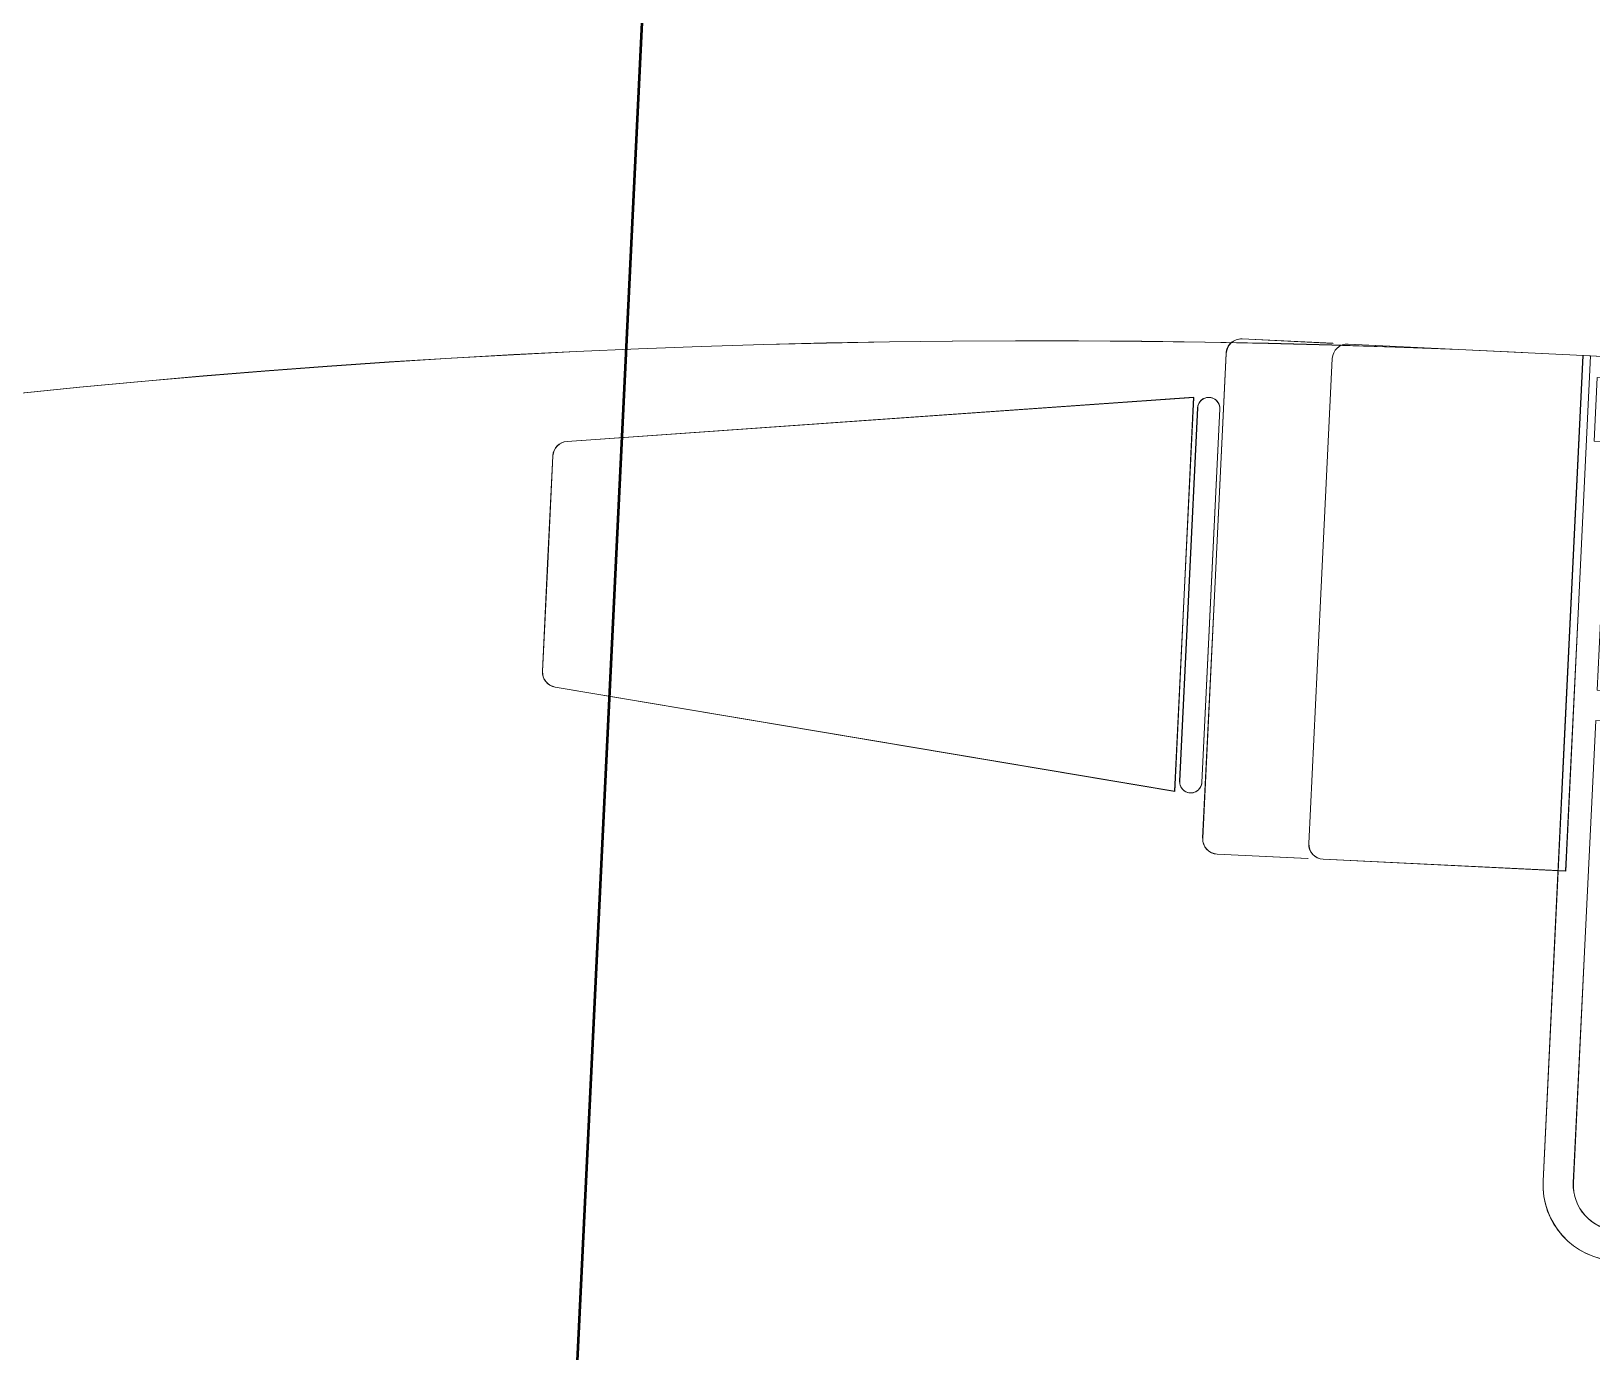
# Model space of a CAD drawing. Header units: millimetres. Extents: x 26282 to 30760, y 1404 to 4574.
# Drawn here: x 29199.79 to 29210.07, y 2839.67 to 2848.38 of the extents above; entities that cross this region are included whole.
import ezdxf

# ---------------------------------------------------------------- set-up
doc = ezdxf.new("R2010")
doc.units = ezdxf.units.MM
doc.header["$LTSCALE"] = 0.25
doc.linetypes.add('DIVIDE', pattern=[1.25, 0.5, -0.25, 0, -0.25, 0, -0.25])
for name, color, linetype, lineweight in [('AB-DUV', 4, 'Continuous', 50), ('DOĞRAMA', 30, 'Continuous', 20), ('SECTION LINE (3RDF)', 40, 'DIVIDE', 25)]:
    doc.layers.add(name, color=color, linetype=linetype, lineweight=lineweight)

# ---------------------------------------------------------------- blocks, each defined once
blk = doc.blocks.new('CHD60E28', base_point=(0, -82.8))
at = {"color": 1, "linetype": 'Continuous'}
blk.add_line((58, -22), (60, -22), dxfattribs=at)
at = {"color": 40, "linetype": 'Continuous'}
for points in [[(0, -49.7), (0, -24.85), (0, 0), (3.9, 0), (3.9, -2.9), (2.9, -2.9), (2.9, -1.4), (1.4, -1.4), (1.4, -8.9), (2.9, -8.9), (2.9, -7.4), (3.9, -7.4), (3.9, -12.3), (2.9, -12.3), (2.9, -10.3), (1.4, -10.3), (1.4, -20.3), (2.9, -20.3), (2.9, -18.3), (3.9, -18.3), (3.9, -21.7), (2, -21.7), (2, -27), (4.305342, -27), (5, -26.28066), (5.694659, -27), (8.4, -27), (8.4, -28.4), (9.809008, -28.4, 0.176327), (9.969705, -28.341511), (10.9, -27.5609), (11.6, -27.5609, -0.43976), (11.898858, -27.887046), (11.688329, -30.293409, -0.176327), (11.616057, -30.448396), (11.276777, -30.787677, -0.577351), (10.858518, -30.675605), (10.827653, -30.560412, 0.267949), (10.650876, -30.383636), (8.7, -29.8609), (8.5, -29.8609, 0.842899), (8.4, -30.443742), (8.4, -34.5109, 0.414213), (8.65, -34.7609), (8.971194, -34.7609, 0.137838), (9.101447, -34.724288), (10.619748, -33.797512, -0.585341), (11, -34.0109), (11, -35.347384, -0.261351), (10.521011, -36.200935), (8.4, -37.495605), (8.4, -39.304394), (10.52101, -40.599064, -0.261351), (11.000001, -41.452615), (11, -42.789099, -0.585341), (10.619748, -43.002487), (9.101446, -42.075712, 0.137838), (8.971194, -42.0391), (8.65, -42.039099, 0.414213), (8.399999, -42.2891), (8.4, -46.356257, 0.842899), (8.5, -46.939099), (8.7, -46.939099), (10.650876, -46.416364, 0.267949), (10.827654, -46.239588), (10.858519, -46.124395, -0.577351), (11.276776, -46.012322), (11.616057, -46.351603, -0.176327), (11.688329, -46.50659), (11.898859, -48.912953, -0.43976), (11.6, -49.2391), (10.9, -49.239099), (9.969705, -48.458489, 0.176327), (9.809008, -48.4), (8.4, -48.4), (8.4, -49.7), (7.9, -49.7), (7.9, -53.705341), (8.61934, -54.4), (7.9, -55.094658), (7.9, -59.1, -0.414213), (7.3, -59.699999), (6.5, -59.7, -0.414213), (5.9, -59.099999), (5.9, -49.7), (0, -49.7)], [(67, -28.30168), (67, -55.55084), (67, -82.8), (63.5, -82.8), (63.5, -81.073884), (64.5, -80.7), (64.5, -81.4), (66, -81.4), (66, -77.2), (64.5, -77.2), (64.5, -77.9), (63.5, -77.526115), (63.5, -75.8), (65, -75.8), (65, -60.8), (62, -60.8), (62, -65.3), (57.5, -65.3), (57.5, -63.8), (60, -63.8), (60, -60.8), (40, -60.8), (40, -63.8), (42.5, -63.8), (42.5, -65.3), (31.308076, -65.3), (28.71, -60.8), (25.4, -60.8, -0.414213), (23.4, -58.799999), (23.4, -48.4), (21.990993, -48.4, 0.176327), (21.830296, -48.458489), (20.9, -49.239099), (20.2, -49.239099, -0.43976), (19.901142, -48.912953), (20.111671, -46.506591, -0.176327), (20.183943, -46.351603), (20.523224, -46.012323, -0.577351), (20.941481, -46.124395), (20.972347, -46.239587, 0.267949), (21.149124, -46.416364), (23.1, -46.939099), (23.3, -46.939099, 0.842899), (23.4, -46.356257), (23.4, -42.289099, 0.414213), (23.149999, -42.0391), (22.828807, -42.039099, 0.137838), (22.698554, -42.075711), (21.180253, -43.002487, -0.585341), (20.799999, -42.7891), (20.8, -41.452615, -0.261351), (21.278991, -40.599064), (23.4, -39.304394), (23.4, -37.495605), (21.278991, -36.200935, -0.261351), (20.800001, -35.347385), (20.8, -34.0109, -0.585341), (21.180252, -33.797512), (22.698554, -34.724288, 0.137838), (22.828807, -34.760901), (23.15, -34.7609, 0.414213), (23.4, -34.5109), (23.4, -30.443743, 0.842899), (23.3, -29.860899), (23.1, -29.8609), (21.149124, -30.383636, 0.267949), (20.972348, -30.560413), (20.941482, -30.675605, -0.577351), (20.523223, -30.787677), (20.183943, -30.448396, -0.176327), (20.111672, -30.293408), (19.901142, -27.887047, -0.43976), (20.199999, -27.5609), (20.9, -27.5609), (21.830296, -28.341511, 0.176327), (21.990993, -28.4), (23.4, -28.4), (23.4, -27), (25.74, -27), (25.74, -22), (27.74, -22), (27.74, -27), (38, -27), (38, -22), (40, -22, -0.414213), (42, -23.999999), (40, -24), (40, -27), (58, -27), (58, -24), (56, -24, -0.414213), (58, -21.999999), (60, -22), (60, -23.30168), (62, -23.30168, -0.414213), (67, -28.30168)], [(65, -43.55084), (65, -28.301681, 0.414213), (62, -25.301681), (60, -25.30168), (60, -29), (25.4, -29), (25.4, -58.8), (29.864701, -58.8), (32.462777, -63.3), (38, -63.3), (38, -58.8), (65, -58.8), (65, -43.55084)]]:
    blk.add_lwpolyline(points, format="xyb", close=True, dxfattribs=at)
blk.add_lwpolyline([(3.2, -29.55), (3.2, -30.1), (2, -30.1), (2, -46.4), (3.2, -46.4), (3.2, -47.7), (4.8, -47.7), (4.8, -46.4), (6.4, -46.4), (6.4, -30.1), (4.8, -30.1), (4.8, -29), (3.2, -29), (3.2, -29.55)], close=True, dxfattribs=at)
at = {"color": 4, "linetype": 'Continuous'}
for points in [[(10.113, -33.587833), (8.4, -34.587833), (8.4, -29.987833), (10.1, -30.987833), (15.9, -30.987833), (21.7, -30.987833), (23.4, -29.987833), (23.4, -34.587833), (21.687, -33.587833), (15.9, -33.587833), (10.113, -33.587833)], [(10.113, -43.212166), (8.4, -42.212166), (8.4, -46.812166), (10.1, -45.812166), (15.9, -45.812166), (21.7, -45.812166), (23.4, -46.812166), (23.4, -42.212166), (21.687, -43.212166), (15.9, -43.212166), (10.113, -43.212166)]]:
    blk.add_lwpolyline(points, close=True, dxfattribs=at)
blk = doc.blocks.new('ISP-ROTO')
for p, q in [((-7.11, 68), (0, 68)), ((7.11, 68), (0, 68)), ((-8.1, 67.12), (-13, 26)), ((8.1, 67.12), (13, 26)), ((-13, 26), (0, 26)), ((13, 26), (0, 26)), ((-16, 24), (0, 24)), ((16, 24), (0, 24)), ((-17, 23), (-17, 17)), ((17, 23), (17, 17)), ((-16, 17), (0, 17)), ((16, 17), (0, 17)), ((-17, 16), (-17, 0)), ((17, 16), (17, 0)), ((-17, 0), (0, 0)), ((17, 0), (0, 0))]:
    blk.add_line(p, q)
for points in [[(0, 25.7), (-12.32, 25.7, 1), (-12.32, 24.24), (0, 24.24)], [(0, 25.7), (12.32, 25.7, -1), (12.32, 24.24), (0, 24.24)]]:
    blk.add_lwpolyline(points, format="xyb")
for centre, start, end in [((-7.11, 67), 90, 173.211), ((7.11, 67), 6.789, 90), ((-16, 23), 90, 180), ((16, 23), 0, 90), ((-16, 16), 90, 180), ((16, 16), 0, 90)]:
    blk.add_arc(centre, 1, start, end)
blk = doc.blocks.new('A$C74C11A8A')
at = {"layer": 'DOĞRAMA', "color": 155, "linetype": 'Continuous'}
blk.add_arc((46.5, 122.93), 649.59, 0, 90, dxfattribs=at)
at = {"layer": 'DOĞRAMA', "color": 155}
blk.add_blockref('ISP-ROTO', (679.08, 118.44), dxfattribs=at)
at = {"layer": 'DOĞRAMA', "color": 155, "rotation": 90}
blk.add_blockref('CHD60E28', (696.08, 51.94), dxfattribs=at)
blk = doc.blocks.new('A$C187D15ED')
at = {"layer": 'AB-DUV'}
blk.add_line((9627.342, 2518.262), (9639.03, 2760.149), dxfattribs=at)
at = {"layer": 'SECTION LINE (3RDF)', "xscale": 0.0999999999999993, "yscale": 0.0999999999999993, "zscale": 0.0999999999999993, "rotation": 87.23356812257782}
blk.add_blockref('A$C74C11A8A', (9648.112, 2571.111), dxfattribs=at)
blk.add_blockref('A$C74C11A8A', (9648.112, 2571.111), dxfattribs=at)

msp = doc.modelspace()

# ---------------------------------------------------------------- block references
at = {"layer": 'AB-DUV', "ltscale": 100}
msp.add_blockref('A$C187D15ED', (19570.424, 205.028, 5.126), dxfattribs=at)

# ---------------------------------------------------------------- next in the draw order: linework, layer by layer
at = {"layer": 'DOĞRAMA'}
for p, q in [((29207.767, 2846.349, 5.126), (29208.367, 2846.32, 5.126)), ((29207.663, 2846.254, 5.126), (29207.585, 2844.656, 5.126)), ((29208.466, 2846.315, 5.126), (29210.065, 2846.238, 5.126)), ((29208.362, 2846.22, 5.126), (29208.284, 2844.622, 5.126)), ((29210.065, 2846.238, 5.126), (29209.983, 2844.54, 5.126)), ((29203.318, 2845.673, 5.126), (29207.448, 2845.964, 5.126)), ((29207.448, 2845.964, 5.126), (29207.386, 2844.665, 5.126)), ((29203.225, 2845.578, 5.126), (29203.19, 2844.868, 5.126)), ((29203.156, 2844.158, 5.126), (29203.19, 2844.868, 5.126)), ((29207.323, 2843.367, 5.126), (29207.386, 2844.665, 5.126)), ((29207.508, 2843.058, 5.126), (29207.585, 2844.656, 5.126)), ((29208.207, 2843.024, 5.126), (29208.284, 2844.622, 5.126)), ((29209.9, 2842.842, 5.126), (29209.983, 2844.54, 5.126)), ((29203.239, 2844.054, 5.126), (29207.323, 2843.367, 5.126)), ((29207.603, 2842.953, 5.126), (29208.202, 2842.924, 5.126)), ((29208.302, 2842.919, 5.126), (29209.9, 2842.842, 5.126))]:
    msp.add_line(p, q, dxfattribs=at)
at = {"layer": 'DOĞRAMA', "color": 40, "linetype": 'Continuous', "elevation": 5.126}
msp.add_lwpolyline([(29210.227, 2840.273, -0.414213), (29209.752, 2840.797), (29209.752, 2840.797), (29209.883, 2843.519), (29210.015, 2846.24), (29210.364, 2846.223)], format="xyb", dxfattribs=at)
at = {"layer": 'DOĞRAMA', "elevation": 5.126}
for points in [[(29207.415, 2844.664), (29207.475, 2845.894, -1), (29207.621, 2845.887), (29207.561, 2844.657)], [(29207.415, 2844.664), (29207.356, 2843.433, 1), (29207.502, 2843.426), (29207.561, 2844.657)]]:
    msp.add_lwpolyline(points, format="xyb", dxfattribs=at)
at = {"layer": 'DOĞRAMA', "color": 40, "linetype": 'Continuous', "elevation": 5.126}
msp.add_lwpolyline([(29210.025, 2842.31), (29209.951, 2840.787, 0.414213), (29210.237, 2840.473), (29210.436, 2840.463), (29210.454, 2840.833), (29213.91, 2840.666), (29214.054, 2843.642), (29213.608, 2843.664), (29213.37, 2844.126), (29212.817, 2844.153), (29212.795, 2843.703), (29210.099, 2843.833), (29210.025, 2842.31)], format="xyb", close=True, dxfattribs=at)
at = {"layer": 'DOĞRAMA'}
for centre, start, end in [((29207.762, 2846.249, 5.126), 87.2336, 177.2336), ((29208.462, 2846.215, 5.126), 87.2336, 177.2336), ((29203.325, 2845.574, 5.126), 94.0225, 177.2336), ((29203.256, 2844.153, 5.126), 177.2336, 260.4446), ((29207.608, 2843.053, 5.126), 177.2336, 267.2336), ((29208.307, 2843.019, 5.126), 177.2336, 267.2336)]:
    msp.add_arc(centre, 0.1, start, end, dxfattribs=at)
at = {"layer": 'DOĞRAMA', "color": 155, "linetype": 'Continuous'}
msp.add_arc((29206.481, 2781.376, 5.126), 64.959, 87.23357, 177.23357, dxfattribs=at)

doc.saveas('drawing.dxf')
